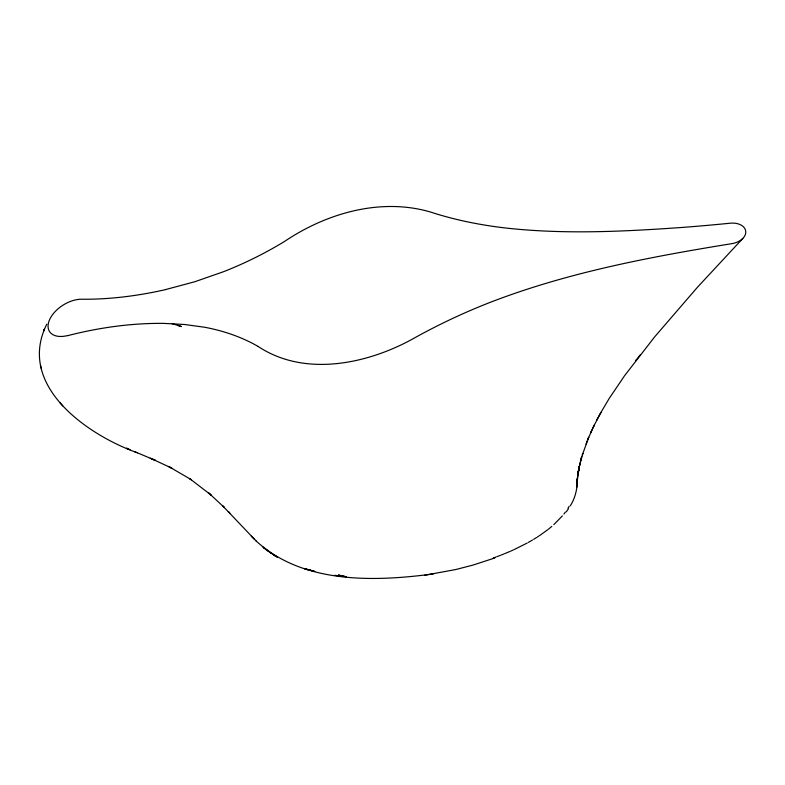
<?xml version="1.0" encoding="UTF-8"?>
<svg xmlns="http://www.w3.org/2000/svg" width="785" height="785" viewBox="0 0 785 785"><rect width="100%" height="100%" fill="white"/><g stroke="black" fill="none" stroke-linecap="round" stroke-linejoin="round"><path stroke-width="1.18" d="M578.839 468.939L578.162 472.727L579.32 466.339L577.22 481.146L577.417 478.781C577.466 488.25 575.425 497.837 570.244 505.883M576.896 487.092L577.417 478.781M577.691 476.171L578.084 473.247M578.309 471.922L577.976 474.052L578.437 471.108M578.918 468.419L577.819 474.356L579.772 464.592M578.525 470.588L578.692 469.724M579.114 467.595L579.968 463.719M579.575 465.417L582.833 453.347L582.323 455.015L588.721 437.255L586.032 444.084M580.125 462.924L581.685 456.615L580.871 459.902M588.387 438.099L588.034 438.923L594.176 425.244L590.585 432.918L590.977 432.084M46.776 324.195C16.171 385.533 87.371 434.968 137.414 452.817M593.774 426.078L600.927 412.38L596.767 420.073L597.218 419.239M600.466 413.224L609.268 398.348L624.693 375.544L654.533 337.02L697.345 287.379L742.806 238.444M567.967 508.287L569.125 506.345M566.26 511.859L568.35 508.906M563.895 514.038L565.347 512.134M640.56 354.437L635.487 360.972L636.193 360.07M562.384 515.882L553.837 524.635M551.855 526.362L548.44 529.168M547.744 529.718L539.727 535.478M537.45 536.969L538.981 535.978M533.604 539.373L536.695 537.46M532.554 539.992L528.334 542.415M527.275 543.004L514.096 549.608M510.721 551.119L513.253 549.981M509.867 551.482L504.745 553.631M501.311 555.005L503.891 553.984M496.983 556.653L500.447 555.338M493.265 557.998L496.051 556.987M494.864 557.958L473.031 565.072L455.742 569.547L424.705 575.238M165.429 289.606L194.69 281.776L223.431 271.747A217.278 119.163 -26.4 0 0 284.798 241.28C326.638 213.137 380.794 197.496 430.396 211.999A375.623 203.158 -14.4 0 0 503.617 227.768C562.727 234.587 622.436 231.644 681.625 227.483A931.118 387.505 -13.6 0 0 730.305 223.195A15.435 10.234 -9.6 0 1 745.76 231.536A15.435 10.234 -9.6 0 1 731.846 243.644C649.46 257.029 566.642 272.591 488.584 302.981A619.777 573.354 9.4 0 0 411.526 339.611C365.79 364.368 304.207 377.006 258.108 346.45M433.624 573.874C374.317 581.822 302.49 584.138 255.625 540.502M258.128 346.43A298.457 200.342 -39.6 0 0 204.561 327.237L184.465 324.48L163.702 323.381A426.441 289.302 -44 0 0 67.608 335.676M334.675 575.287L343.3 576.533M307.524 569.498L314.844 571.46L304.286 568.546L310.889 570.45M172.072 323.626L181.502 326.54L177.538 325.314M150.239 458.195L155.587 460.452L134.569 451.611M130.104 449.726L126.552 448.166L128.612 449.079M151.79 458.852L171.876 468.184L168.412 466.467M169.707 467.114L191.393 479.733L189.43 478.428L211.126 495.09L208.761 493L224.431 507.601L222.685 505.874L255.969 540.826M269.697 552.238L275.329 555.957M268.813 551.619L270.845 553.052M262.455 546.654L264.82 548.568M251.318 536.243L254.634 539.55M229.004 512.33L228.366 511.653L229.917 513.292M60.013 402.764L62.78 405.933M40.428 365.133L41.173 368.283M165.419 289.665A280.539 148.924 -25.8 0 1 81.561 299.222A25.473 14.993 -32.2 0 0 49.161 320.712A25.473 14.993 -32.2 0 0 67.628 335.558M577.299 480.391L577.161 483.697L577.466 477.525L577.299 480.391M44.392 329.219L43.666 331.034L44.421 329.16M346.165 576.789L338.561 575.062L346.165 576.789M277.429 557.203L273.985 555.054L277.429 557.203M267.93 550.982L263.868 547.793L267.93 550.982"/></g></svg>
